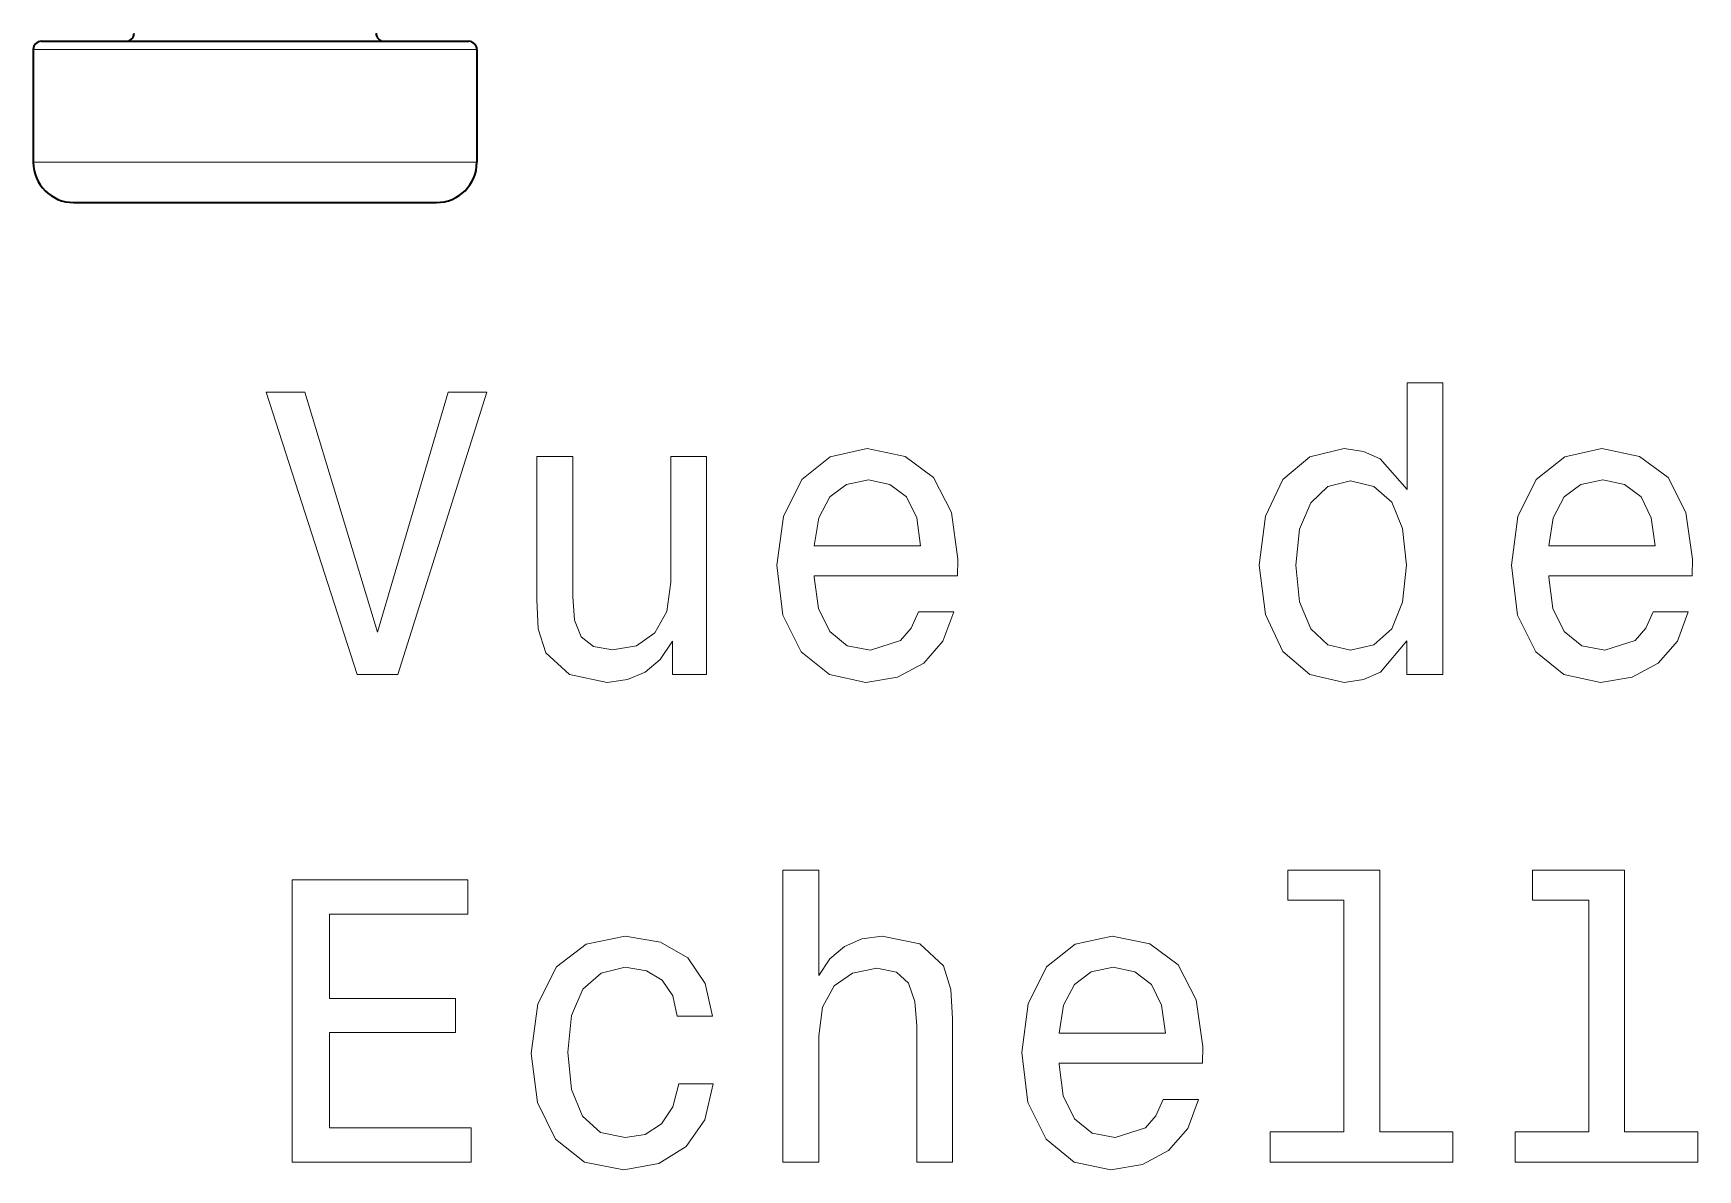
# Model space of a CAD drawing. Extents: x 502 to 772, y 351 to 502.
# Drawn here: x 591.75 to 612.39, y 351.49 to 365.59 of the extents above; entities that cross this region are included whole.
import ezdxf

# ---------------------------------------------------------------- set-up
doc = ezdxf.new("R2010")
doc.units = 0

msp = doc.modelspace()

# ---------------------------------------------------------------- linework, layer by layer
at = {"color": 7, "lineweight": 13, "ltscale": 0.035789}
for p, q in [((591.75, 365.387), (593.182, 365.387)), ((591.75, 363.987), (593.182, 363.987))]:
    msp.add_line(p, q, dxfattribs=at)
at = {"color": 7, "lineweight": 35, "ltscale": 0.035}
for p, q in [((591.75, 365.387), (591.75, 363.987)), ((597.25, 365.387), (597.25, 363.987))]:
    msp.add_line(p, q, dxfattribs=at)
at = {"color": 7, "lineweight": 35, "ltscale": 0.034488}
msp.add_line((591.85, 365.487), (593.229, 365.487), dxfattribs=at)
at = {"color": 7, "lineweight": 13, "ltscale": 0.101711}
for p, q in [((593.182, 365.387), (597.25, 365.387)), ((593.182, 363.987), (597.25, 363.987))]:
    msp.add_line(p, q, dxfattribs=at)
at = {"color": 7, "lineweight": 35, "ltscale": 0.098013}
msp.add_line((593.229, 365.487), (597.15, 365.487), dxfattribs=at)
at = {"color": 7, "lineweight": 35, "ltscale": 0.029282}
msp.add_line((592.25, 363.487), (593.421, 363.487), dxfattribs=at)
at = {"color": 7, "lineweight": 35, "ltscale": 0.083218}
msp.add_line((593.421, 363.487), (596.75, 363.487), dxfattribs=at)
at = {"color": 7, "lineweight": 13}
for points in [[(608.782, 358.049), (608.782, 357.63), (609.226, 357.63), (609.226, 361.251), (608.787, 361.251), (608.787, 359.925), (608.45, 360.308), (608.243, 360.399), (608.006, 360.434), (607.577, 360.333), (607.244, 360.051), (607.027, 359.597), (606.952, 358.987), (607.027, 358.377), (607.244, 357.918), (607.577, 357.63), (608.006, 357.534), (608.243, 357.57), (608.455, 357.66)], [(596.896, 361.135), (596.018, 358.155), (595.115, 361.135), (594.636, 361.135), (595.766, 357.63), (596.27, 357.63), (597.375, 361.135)], [(601.434, 358.856), (603.21, 358.856), (603.215, 359.062), (603.134, 359.642), (602.912, 360.076), (602.559, 360.338), (602.09, 360.434), (601.631, 360.333), (601.278, 360.051), (601.051, 359.592), (600.97, 358.987), (601.046, 358.366), (601.273, 357.913), (601.621, 357.63), (602.075, 357.534), (602.468, 357.6), (602.791, 357.771), (603.028, 358.044), (603.164, 358.407), (602.726, 358.407), (602.635, 358.205), (602.504, 358.054), (602.13, 357.933), (601.843, 357.988), (601.626, 358.165), (601.485, 358.452), (601.434, 358.841)], [(610.542, 358.856), (612.318, 358.856), (612.323, 359.062), (612.242, 359.642), (612.02, 360.076), (611.667, 360.338), (611.198, 360.434), (610.739, 360.333), (610.386, 360.051), (610.159, 359.592), (610.079, 358.987), (610.154, 358.366), (610.381, 357.913), (610.729, 357.63), (611.183, 357.534), (611.576, 357.6), (611.899, 357.771), (612.136, 358.044), (612.272, 358.407), (611.834, 358.407), (611.743, 358.205), (611.612, 358.054), (611.238, 357.933), (610.951, 357.988), (610.734, 358.165), (610.593, 358.452), (610.542, 358.841)], [(600.098, 360.338), (599.654, 360.338), (599.654, 358.775), (599.604, 358.412), (599.458, 358.15), (599.231, 357.988), (598.933, 357.938), (598.696, 357.978), (598.545, 358.099), (598.459, 358.306), (598.439, 358.598), (598.439, 360.338), (597.995, 360.338), (597.995, 358.558), (598.01, 358.2), (598.106, 357.902), (598.398, 357.63), (598.867, 357.534), (599.12, 357.57), (599.336, 357.66), (599.523, 357.817), (599.674, 358.044), (599.674, 357.63), (600.098, 357.63)], [(601.434, 359.229), (601.49, 359.577), (601.626, 359.834), (601.833, 359.99), (602.105, 360.046), (602.372, 359.99), (602.579, 359.834), (602.705, 359.577), (602.751, 359.229)], [(608.081, 360.036), (608.374, 359.965), (608.596, 359.768), (608.727, 359.441), (608.777, 358.987), (608.727, 358.528), (608.596, 358.2), (608.374, 357.998), (608.081, 357.933), (607.804, 357.998), (607.592, 358.2), (607.451, 358.533), (607.406, 358.987), (607.451, 359.436), (607.592, 359.763), (607.804, 359.965)], [(610.542, 359.229), (610.598, 359.577), (610.734, 359.834), (610.941, 359.99), (611.213, 360.046), (611.481, 359.99), (611.687, 359.834), (611.813, 359.577), (611.859, 359.229)], [(601.046, 351.583), (601.49, 351.583), (601.49, 353.147), (601.535, 353.505), (601.682, 353.767), (601.909, 353.928), (602.211, 353.989), (602.453, 353.939), (602.604, 353.802), (602.68, 353.575), (602.705, 353.273), (602.705, 351.583), (603.149, 351.583), (603.149, 353.364), (603.129, 353.722), (603.038, 354.019), (602.741, 354.292), (602.277, 354.387), (602.024, 354.352), (601.808, 354.256), (601.626, 354.105), (601.49, 353.898), (601.49, 355.204), (601.046, 355.204)], [(608.001, 354.831), (608.001, 351.957), (607.088, 351.957), (607.088, 351.583), (609.352, 351.583), (609.352, 351.957), (608.445, 351.957), (608.445, 355.204), (607.305, 355.204), (607.305, 354.831)], [(611.037, 354.831), (611.037, 351.957), (610.124, 351.957), (610.124, 351.583), (612.388, 351.583), (612.388, 351.957), (611.481, 351.957), (611.481, 355.204), (610.341, 355.204), (610.341, 354.831)], [(594.959, 351.583), (597.178, 351.583), (597.178, 352.007), (595.423, 352.007), (595.423, 353.192), (596.986, 353.192), (596.986, 353.611), (595.423, 353.611), (595.423, 354.66), (597.138, 354.66), (597.138, 355.083), (594.959, 355.083)], [(599.735, 353.394), (600.174, 353.394), (600.083, 353.797), (599.866, 354.115), (599.528, 354.312), (599.089, 354.387), (598.605, 354.286), (598.237, 354.004), (598.005, 353.545), (597.924, 352.93), (598, 352.32), (598.227, 351.866), (598.585, 351.583), (599.074, 351.487), (599.508, 351.563), (599.846, 351.775), (600.078, 352.108), (600.179, 352.552), (599.755, 352.552), (599.679, 352.269), (599.538, 352.057), (599.336, 351.926), (599.089, 351.886), (598.782, 351.951), (598.56, 352.153), (598.424, 352.481), (598.378, 352.945), (598.424, 353.399), (598.565, 353.727), (598.792, 353.928), (599.089, 353.999), (599.352, 353.954), (599.548, 353.838), (599.679, 353.646)], [(604.47, 352.809), (606.246, 352.809), (606.251, 353.016), (606.17, 353.596), (605.948, 354.029), (605.595, 354.292), (605.126, 354.387), (604.667, 354.286), (604.314, 354.004), (604.087, 353.545), (604.006, 352.94), (604.082, 352.32), (604.309, 351.866), (604.657, 351.583), (605.111, 351.487), (605.504, 351.553), (605.827, 351.725), (606.064, 351.997), (606.2, 352.36), (605.762, 352.36), (605.671, 352.158), (605.54, 352.007), (605.166, 351.886), (604.879, 351.941), (604.662, 352.118), (604.521, 352.405), (604.47, 352.794)], [(604.47, 353.182), (604.526, 353.53), (604.662, 353.787), (604.869, 353.944), (605.141, 353.999), (605.409, 353.944), (605.615, 353.787), (605.741, 353.53), (605.787, 353.182)]]:
    msp.add_lwpolyline(points, close=True, dxfattribs=at)
at = {"color": 7, "lineweight": 35}
for centre, radius, start, end in [((592.9, 365.587), 0.1, 270.0336, 359.9664), ((596.1, 365.587), 0.1, 180.0336, 269.9664), ((591.85, 365.387), 0.1, 90.0336, 179.9664), ((597.15, 365.387), 0.1, 0.0336, 89.9664), ((592.25, 363.987), 0.5, 180, 270), ((596.75, 363.987), 0.5, 270, 360)]:
    msp.add_arc(centre, radius, start, end, dxfattribs=at)

doc.saveas('drawing.dxf')
